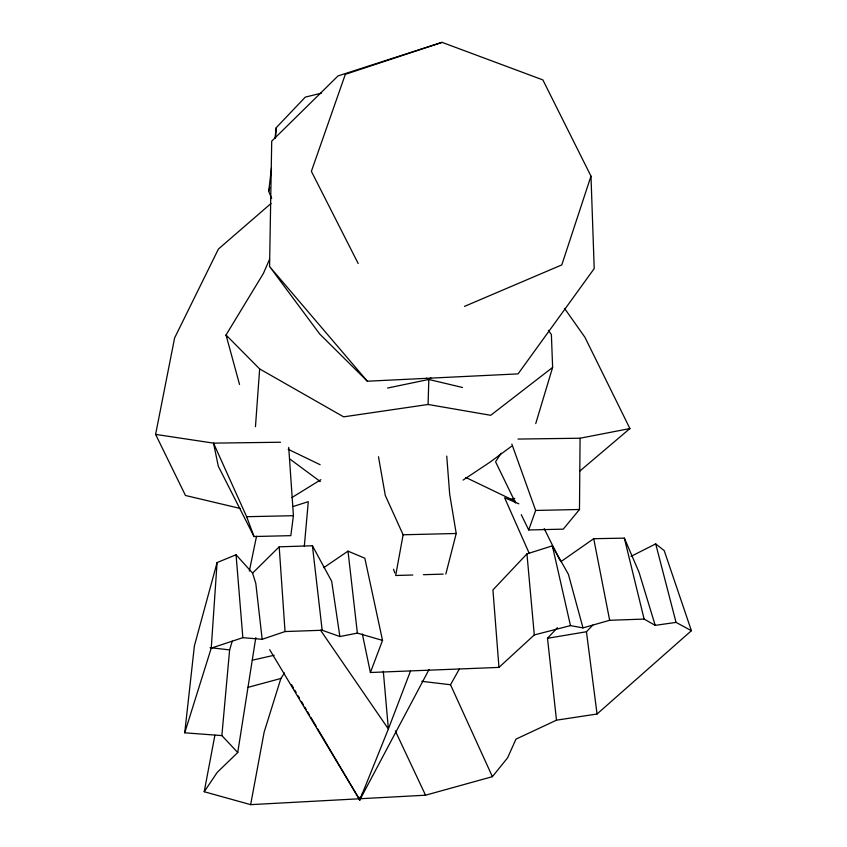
<?xml version="1.0" encoding="UTF-8"?>
<svg xmlns="http://www.w3.org/2000/svg" width="847" height="847" viewBox="0 0 847 847"><rect width="100%" height="100%" fill="white"/><g stroke="black" fill="none" stroke-linecap="round" stroke-linejoin="round"><path stroke-width="1.27" d="M521.276 514.69L528.697 529.968L563.276 529.142L579.486 509.492L580.068 438.227L629.914 428.55L584.917 337.265L564.494 308.34M269.568 266.519L271.718 141.153L338.048 75.912L442.039 42.35L542.863 79.914L590.984 176.144L594.213 268.594L518.068 373.887L367.354 381.214L319.732 334.046L269.568 266.519L367.354 381.214M269.568 259.267L263.385 273.465L226.033 334.999L259.648 368.921L343.628 416.851L428.084 404.474L428.815 379.467L430.869 377.847M211.242 648.124L217.086 562.567L236.059 554.774L252.586 573.123L255.815 583.467L262.168 639.305L242.845 637.664L211.242 648.124L184.731 732.814L221.861 735.598L237.742 752.517L217.234 772.358L204.212 791.733L250.648 804.65L425.543 795.206L492.393 776.667L507.607 757.79L515.961 739.135L556.49 720.172L597.05 714.01L691.396 630.697L664.217 550.614L655.694 543.89L631.057 556.352M255.466 426.687L259.648 368.921M275.455 138.199L276.249 127.675L305.301 97.119L321.616 93.096M304.327 546.167L308.287 501.668L293.21 506.485M221.861 735.598L229.622 649.903L232.247 641.158M184.731 732.814L194.397 645.848L217.086 562.567M271.665 198.463L268.711 191.253L271.485 167.897M275.021 138.05L276.249 127.675M288.721 447.385L293.422 515.696L290.828 535.653L254.026 536.532L218.304 466.242L213.518 443.129L155.604 434.395L174.62 337.921L218.431 249.018L271.008 203.492M237.742 752.517L255.794 637.653M378.482 456.755L385.29 495.442L403.119 534.775L395.676 575.494L412.838 575.007M250.648 804.65L264.148 732.094L280.886 678.468L284.476 672.942M204.212 791.733L214.894 735.26M249.336 571.079L256.535 536.257M445.829 574.054L456.226 533.494L449.683 494.182L446.74 456.099M268.711 191.253L269.759 187.441M535.738 423.574L552.625 367.418L551.386 334.586L548.38 330.309M590.984 176.144L561.794 264.91L464.474 306.392M528.697 529.968L535.664 510.445L511.853 444.082M691.396 630.697L676.054 622.397L655.197 625.351L644.122 619.083L609.66 620.279L582.99 627.902L570.476 625.615L534.288 634.932L498.968 667.404L370.404 672.507L382.526 640.406L364.835 558.215L348.001 551.132L323.745 567.681M410.53 670.972L388.371 728.981L359.795 799.992L269.664 649.638M362.717 792.654L359.795 799.992L317.572 728.664M429.111 669.405L359.795 799.992L359.435 797.366M492.393 776.667L450.519 684.747L459.413 668.897M501.106 453.187L495.58 461.816L515.569 502.938M556.49 720.172L547.501 638.289L557.442 627.669M582.99 627.902L568.411 574.351L552.382 545.849L526.94 553.885L492.933 589.946L498.968 667.404M547.501 638.289L586.442 631.746L592.815 625.107M252.586 573.123L279.192 546.823L312.427 545.754L331.675 581.264L339.869 636.531L357.37 633.111L382.526 640.406M579.623 471.239L629.914 428.55M552.625 367.418L490.709 415.295L428.084 404.474M511.514 446.295L490.233 461.996L463.108 480.069M560.915 561.646L593.715 538.692L624.366 538.141L639.04 572.276L655.197 625.351M291.834 497.602L320.886 479.677M262.168 639.305L285.037 631.555L322.167 630.253L339.869 636.531M442.039 42.35L345.332 74.335L311.378 171.338L358.186 263.523M247.98 687.362L280.886 678.468M510.963 499.317L514.796 498.449M252.268 660.205L274.132 655.271M387.566 388.042L428.815 379.467L462.526 387.492M423.394 574.7L443.193 574.128M403.119 534.775L456.226 533.494M280.484 442.24L213.518 443.129L246.636 516.702L293.422 515.696M535.664 510.445L579.486 509.492M518.004 439.064L580.068 438.227M210.056 647.648L229.622 649.903M421.838 681.327L450.519 684.747M240.463 508.507L185.472 495.484L155.604 434.395M518.84 503.817L504.611 497.718L529.206 553.313M465.776 477.464L515.368 501.286M288.16 449.27L320.134 464.707M426.486 378.217L428.815 379.467M289.727 458.947L320.261 481.53M320.537 630.232L388.371 728.981L383.31 671.226M291.432 684.514L293.443 687.912M294.777 690.178L296.122 692.444M298.133 695.832L299.478 698.097M301.479 701.496L303.491 704.895M304.835 707.16L306.18 709.415M307.514 711.681L309.526 715.08M310.87 717.345L316.227 726.398M544.187 528.56L559.92 560.28M395.316 730.929L425.543 795.206M227.144 337.402L226.033 334.999L239.532 384.464M246.636 516.702L254.026 536.532M393.548 569.237L394.829 572.985M655.694 543.89L676.054 622.397M624.366 538.141L644.122 619.083M552.953 548.358L552.382 545.849L570.476 625.615M362.347 634.001L370.404 672.507M593.715 538.692L609.66 620.279M586.442 631.746L597.05 714.01M348.001 551.132L357.37 633.111M312.427 545.754L322.167 630.253M526.94 553.885L534.288 634.932M236.059 554.774L242.845 637.664M279.192 546.823L285.037 631.555"/></g></svg>
